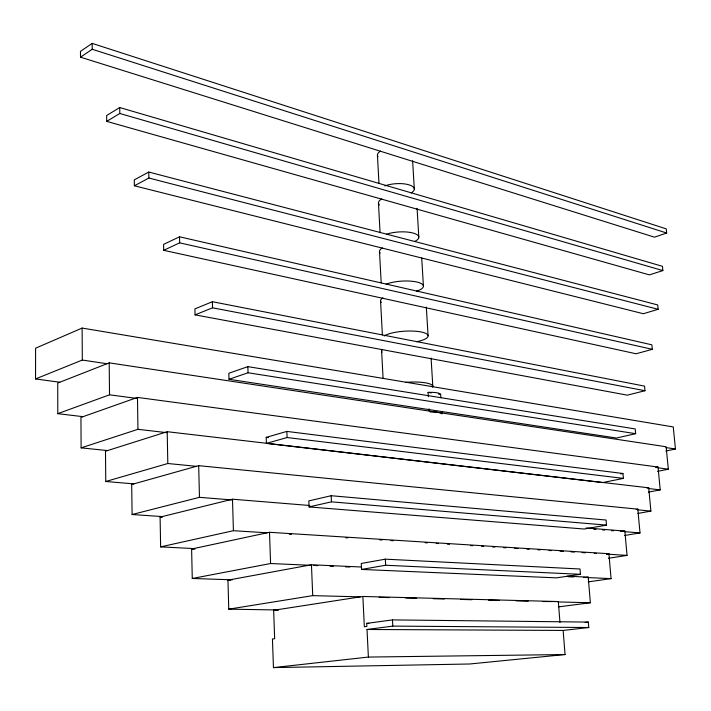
<?xml version="1.0" encoding="UTF-8"?>
<svg xmlns="http://www.w3.org/2000/svg" width="711" height="711" viewBox="0 0 711 711"><rect width="100%" height="100%" fill="white"/><g stroke="black" fill="none" stroke-linecap="round" stroke-linejoin="round"><path stroke-width="1.07" d="M59.786 382.242L35.55 378.945L35.594 348.203L82.121 328.064L673.264 426.938L675.45 448.997L665.825 451.041M92.181 43.389L80.476 51.352L80.512 57.173L654.493 237.181L666.669 233.03L666.251 228.871L92.181 43.389L92.226 49.263L80.512 57.173M119.732 107.539L106.668 115.493L106.73 121.368L649.374 274.881L662.865 270.589L662.439 266.323L119.732 107.539L119.804 113.476L106.73 121.368M148.768 172.044L134.29 179.856L134.379 185.784L643.322 313.72L658.155 309.312L657.719 304.948L148.768 172.044L148.875 178.034L134.379 185.784M179.536 236.807L163.592 244.353L163.708 250.316L636.078 353.776L652.307 349.323L651.871 344.835L179.536 236.807L179.661 242.851L163.708 250.316M212.385 301.722L194.921 308.867L195.063 314.866L627.315 395.165L644.975 390.73L644.539 386.117L212.385 301.722L212.545 307.81L195.063 314.866M35.55 378.945L82.316 360.042L106.961 363.739M657.515 471.375L668.331 469.198L666.136 446.757L109.201 362.859L57.733 383.051L57.795 413.66L83.018 416.673M57.795 413.66L109.53 394.809L137.401 398.515M648.432 492.128L660.226 489.879L658.03 467.038L137.481 397.422L80.947 417.41L81.116 447.859L107.583 450.57M247.855 366.654L228.818 373.257L228.995 379.292L616.49 438.029L635.643 433.692L635.199 428.937L247.855 366.654L248.059 372.768L228.995 379.292M81.116 447.859L137.952 429.311L167.085 432.697M637.891 513.431L650.903 511.111L648.708 487.817L167.201 431.701L105.486 451.227L105.77 481.489L133.81 483.889M105.77 481.489L167.814 463.51L196.334 466.318M266.198 437.363L286.871 431.408L622.96 473.49L623.405 478.396L602.706 482.565L266.412 443.397L266.198 437.363L268.403 437.62M266.412 443.397L287.102 437.532L623.405 478.396M624.676 535.481L640.016 532.921L637.82 509.156L198.689 465.661L131.695 484.475L132.104 514.515L162.241 516.577M132.104 514.515L199.453 497.327L232.31 499.984M193.765 548.563L160.633 546.875L160.099 517.101L232.497 499.211L309.863 505.503M331.184 495.718L308.832 500.9L309.072 506.925L584.211 529.028L606.519 525.118L606.074 520.034L331.184 495.718L331.45 501.842L309.072 506.925M160.633 546.875L233.412 530.699L267.069 532.815M232.346 579.821L192.272 578.47L191.606 549.025L269.505 532.29L608.9 553.718L611.069 578.621L588.237 581.874M620.783 473.935L622.96 473.49M655.693 467.509L658.03 467.038M647.134 488.119L648.708 487.817M192.272 578.47L270.589 563.521L311.196 565.325M278.072 609.976L228.764 609.158L227.947 580.149L311.454 564.774L361.277 566.996M636.229 509.44L637.82 509.156M385.335 559.166L361.259 563.467L361.552 569.44L556.455 577.856L580.452 574.31L580.016 568.996L385.335 559.166L385.655 565.245L361.552 569.44M608.5 558.268L627.04 555.398L624.853 531.09L620.232 531.321M228.764 609.158L312.724 595.631L360.361 596.858M608.9 553.718L606.465 554.109L627.04 555.398M273.442 667.611L368.378 657.062L367.018 629.475L563.139 630.435L565.041 654.547L469.66 663.994L273.442 667.611L272.446 638.993L274.65 638.7L273.655 610.278L362.868 596.467L558.322 601.542L559.975 622.534M585.766 577.501L588.237 577.145L590.37 602.759L558.464 606.883M362.868 596.467L364.343 626.764L366.867 626.427L366.716 623.378L392.472 619.903L588.317 622.089L588.77 627.511L563.139 630.435M558.322 601.542L542.573 601.533M367.018 629.475L392.801 626.107L588.77 627.511M585.117 622.472L588.317 622.089M368.378 657.062L565.041 654.547M366.716 623.378L368.938 623.405M273.655 610.278L278.09 610.349M379.141 597.338L389.077 597.596M405.643 598.022L416.682 598.298M433.248 598.724L444.295 599.009M460.852 599.435L471.9 599.72M488.466 600.146L499.504 600.431M516.07 600.848L528.22 601.159M557.984 601.924L590.37 602.759M227.947 580.149L230.168 580.22M567.2 576.203L588.237 577.145M313.409 565.423L317.844 565.618M330.02 566.16L333.343 566.303M345.519 566.845L349.945 567.04M568.053 576.719L573.59 576.959M583.553 577.403L611.069 578.621M385.655 565.245L580.452 574.31M191.606 549.025L194.93 549.194M289.181 534.201L291.394 534.343M345.564 537.738L347.777 537.88M379.834 539.889L382.047 540.031M390.89 540.582L393.103 540.724M425.16 542.733L427.373 542.866M436.216 543.426L438.429 543.56M447.272 544.119L449.485 544.262M470.486 545.577L472.699 545.71M481.543 546.27L483.756 546.404M492.599 546.963L494.812 547.097M503.655 547.657L505.868 547.79M514.711 548.35L518.026 548.554M526.869 549.114L529.082 549.248M537.925 549.807L540.138 549.941M548.981 550.501L551.194 550.634M560.037 551.194L563.352 551.398M571.093 551.887L574.408 552.092M582.149 552.58L585.464 552.785M594.307 553.345L596.52 553.478M160.099 517.101L162.321 517.253M586.166 527.953L624.853 531.09M593.712 529.18L595.916 529.357M602.546 529.899L604.759 530.077M611.389 530.61L613.602 530.788M624.64 531.677L640.016 532.921M331.45 501.842L606.519 525.118M637.651 509.805L650.903 511.111M648.485 488.519L660.226 489.879M657.799 467.794L668.331 469.198M665.94 447.566L675.45 448.997M248.059 372.768L635.643 433.692M428.342 396.765L428.075 392.392L431.213 392.907M438.545 394.098L440.642 394.445L440.847 397.698M212.545 307.81L644.975 390.73M179.661 242.851L652.307 349.323M148.875 178.034L658.155 309.312M119.804 113.476L662.865 270.589M92.226 49.263L666.669 233.03M441.727 411.793L441.869 413.962M431.079 358.015L432.821 386.286M426.324 307.099L428.075 335.743M421.703 258.004L423.427 286.186M417.073 208.314L418.806 236.914M429.071 408.798L429.204 410.985M412.611 160.784L414.309 188.922M377.425 155.149L378.972 183.305M378.448 202.902L380.065 232.613M379.487 251.427L381.194 282.898M380.545 300.726L382.385 334.917M381.611 350.896L383.069 378.119M392.472 619.903L392.801 626.107M311.454 564.774L312.724 595.631M286.871 431.408L287.102 437.532M269.505 532.29L270.589 563.521M232.497 499.211L233.412 530.699M198.689 465.661L199.453 497.327M167.201 431.701L167.814 463.51M137.481 397.422L137.952 429.311M109.201 362.859L109.53 394.809M82.121 328.064L82.316 360.042M405.892 382.314A24.627 5.617 -3.3 0 1 432.599 387.211M382.02 352.132A24.476 6.203 -3.3 0 1 382.34 349.465M384.26 335.983A22.796 5.972 -3.3 0 1 420.352 331.833A22.796 5.972 -3.3 0 1 416.584 341.733M381.274 302.459A22.663 6.515 -3.3 0 1 382.891 297.829M386.1 284.249A21.001 6.212 -3.3 0 1 416.868 282.027A21.001 6.212 -3.3 0 1 416.468 291.19M380.163 253.143A20.877 6.692 -3.2 0 1 382.358 247.943M386.517 234.275A19.233 6.319 -3.2 0 1 412.824 232.977A19.233 6.319 -3.2 0 1 414.38 241.553M379.47 205.026A19.117 6.755 -3.2 0 1 381.807 198.902M384.909 185.927A17.491 6.319 -3.2 0 1 408.363 184.647A17.491 6.319 -3.2 0 1 411.056 192.948M378.003 156.749A17.393 6.701 -3.2 0 1 380.474 151.123M428.075 392.392A13.322 2.96 -3.5 0 1 440.642 394.445M430.342 412.033A13.367 2.791 -3.5 0 1 441.558 413.535"/></g></svg>
